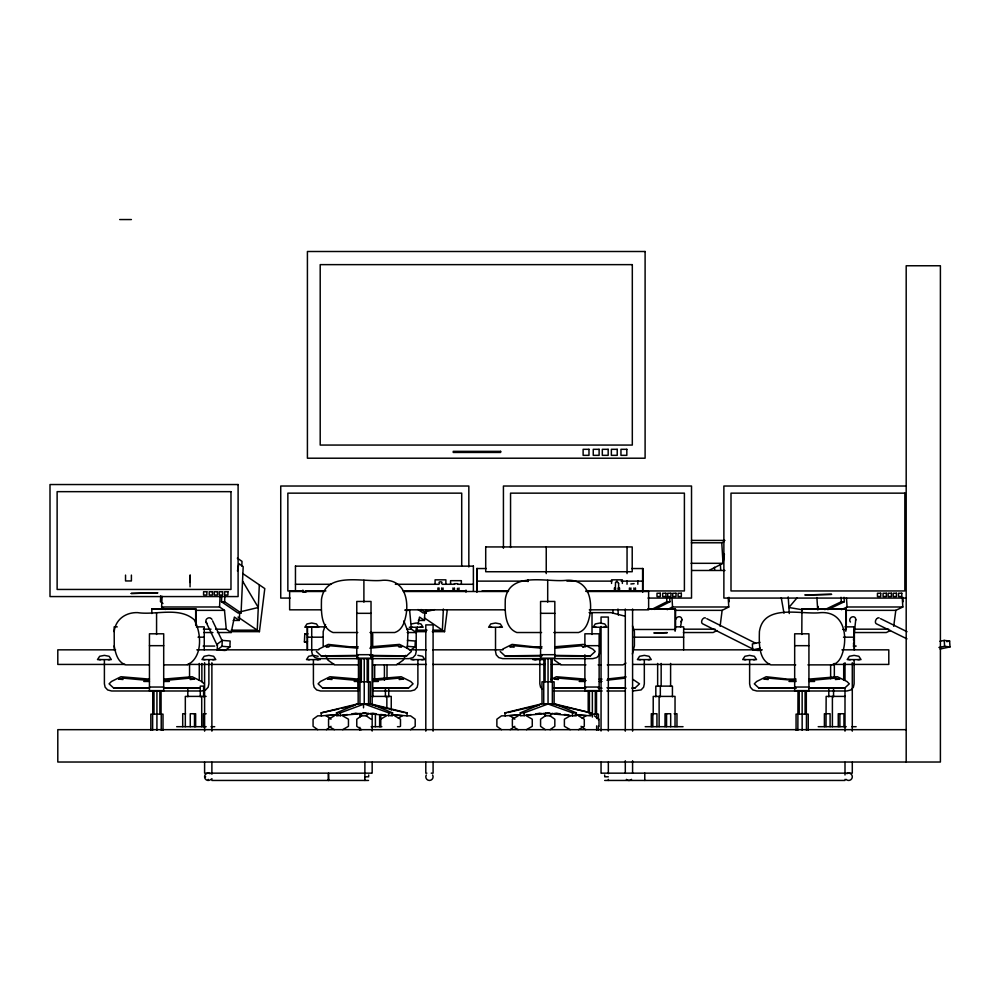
<?xml version="1.0" encoding="UTF-8"?>
<svg xmlns="http://www.w3.org/2000/svg" width="1000" height="1000" viewBox="0 0 1000 1000"><rect width="100%" height="100%" fill="white"/><g stroke="black" fill="none" stroke-linecap="round" stroke-linejoin="round"><path stroke-width="1.5" d="M631.763 568.538L642.837 568.538L642.837 581.125L621.15 581.125M364.888 762.25L364.888 780.45L364.75 779.375M363.5 707.837L363.65 703.775L388.725 712.875L392.575 712.875L392.463 715.837L363.288 713.263M388.612 715.837L388.725 712.875M549 713.263L520.388 715.837L520.275 712.875L541.675 703.775L554.412 703.775L576.375 712.875L576.263 715.837L572.413 715.837L572.525 712.875L547.45 703.775M160.7 595.8L160.438 601.737L162.963 603.462M165.325 609.5L161.612 606.987L162.1 596.337M217.2 649.862L217.475 643.95L222.262 640.4L230.15 641.025L229.887 646.938L225.087 650.5L217.2 649.862L222 646.312L229.887 646.938M239.675 612.663L239.312 620.438L234.375 617.075L231.2 632.537L226.262 629.175L224.5 610.35L219.562 606.987L220.05 596.337M237.475 571.025L238.875 563.663L243.188 566.6L241.075 612.962L237.963 612.962L221.5 601.737L221.762 595.8M222 646.312L222.262 640.4M241.075 612.962L224.613 601.737L224.887 595.8M241.8 566.025L242.013 561.362L237.35 558.188M259.325 584.85L257.25 630.163L231.188 630.163M307.225 642.588L304.413 641.9L304.775 633.962L307.863 633.663M410.225 650.5L415.025 646.938L415.288 641.025L407.4 640.4M418.35 620.438L424.45 620.438L424.8 612.663M418.025 609.513L423.1 612.962L426.213 612.962L426.35 609.862M443.35 609.012L442.388 630.163L433.188 630.163M190.2 575.875L189.887 582.475L190.25 575.288M391.425 714.762L406.962 715.837L407.137 712.875L370.25 703.775L370.325 681.8L358.162 681.8L358.162 703.775M520.112 714.812L505.112 715.837L504.925 712.875L542.038 703.775L541.962 681.8L554.125 681.8L554.125 703.775L590.938 712.875L590.763 715.837L575.225 714.762M853.487 640.1L855.763 619.562M328.4 773.65L328.5 780.45L328.363 779.375M230.3 631.65L259.425 631.65L264.788 588.575L242.65 573.488M432.3 631.65L444.562 631.65L447.25 610.112M720.113 626.275L722.125 610.35L728.775 606.987L728.213 597.85M893.7 626.275L895.812 610.35L902.837 606.987L902.25 597.85M724.4 554.15L723.025 563.312L709.887 569.963M680.5 626.9L681.812 619.562M454.338 583.663L457.625 583.663M407.188 632.537L416.337 632.537L417.488 626.912M418.062 624.1L419.513 617.075L424.45 620.438M615.325 588.725L615.538 582.55M618.538 583.375L616.975 581.2L615.55 582.537M407.3 648.587L407.987 631.625L403.825 620.938M632.375 654.013L634.412 645.875L634.412 631.625L632.513 625.925M114.175 631.625C115.438 619.487 125.675 612.238 137.575 612.625C155.612 615.388 179.088 606.413 194.225 619.75C201.55 632.987 203.05 657.237 187.45 664.875L164.213 664.875M325.55 624.5L323.175 631.625L323.175 645.875M405.613 655.375L403.237 660.125L396.45 664.875L373.212 664.875M796.938 597.987L788.9 607.5L802.438 609.775M361.525 729.675L356.775 726.325L356.775 719.2L361.525 715.837L366.275 715.837L368.55 713.263M545.325 729.675L540.575 726.325L540.575 719.2L545.325 715.837L550.075 715.837L552.35 713.263M371.025 655.875L406.637 655.875L411.388 651.488M372.7 688.225L408.325 688.225L413.075 683.838L410.7 681.488L401.2 676.737L372.7 679.112M554.825 655.875L590.438 655.875L595.188 651.488L592.812 649.15L583.312 644.4L554.825 646.775M631.912 688.225L634.763 688.225L639.5 683.838L633.062 679.463M808.925 688.225L844.55 688.225L849.3 683.838L846.925 681.488L837.425 676.737L808.925 679.112M326.362 729.675L331.025 726.325M398.413 718.363L401.912 715.837M410.538 729.675L415.2 726.325L415.2 719.2L410.538 715.837L406.962 715.837M510.163 729.675L514.825 726.325M582.212 718.363L585.712 715.837M550.075 729.675L554.825 726.325L554.825 719.2L550.075 715.837M334.375 715.837L328.562 719.2L328.562 726.325L334.375 729.675M342.65 729.675L348.462 726.325L348.462 719.2L342.65 715.837M380.588 719.2L386.4 715.837M518.175 715.837L512.362 719.2L512.362 726.325L518.175 729.675M625.962 663.088L622.888 664.875L607.275 664.875M526.45 729.675L532.263 726.325L532.263 719.2L526.45 715.837M570.2 715.837L564.388 719.2L564.388 726.325L570.2 729.675M578.475 729.675L584.288 726.325L584.288 719.2L578.475 715.837M691.338 542.788L721.762 542.788L724.112 541.6M651.663 609.45L666.912 601.737L669.938 601.737L669.663 597.288M654.7 609.45L669.938 601.737M667.225 609.675L672.55 606.987L728.775 606.987M717.087 630.513L713.1 632.537L683.425 632.537M318.775 649.15L328.275 644.4L349.65 646.775L358.2 646.775M502.575 649.15L512.075 644.4L533.45 646.775L542 646.775M550.962 679.463L556.388 676.737L584.888 679.112M824.788 609.663L841.312 601.737L844.312 601.737L844.025 597.288M827.788 609.663L844.312 601.737M841.45 609.675L847.062 606.987L902.837 606.987M890.5 630.513L886.287 632.537L853.75 632.537M365.2 713.263L336.587 715.837L336.475 712.875L357.875 703.775L370.613 703.775L392.575 712.875M336.475 712.875L340.325 712.875L364.837 703.775M520.275 712.875L524.125 712.875L548.638 703.775M337.812 714.7L321.312 715.837L321.125 712.875L358.237 703.775M240.35 611.788L258.288 607.5L242.725 581.325M425.487 611.788L434.45 609.637M338.8 709.025L321.125 712.875M341.75 708.325L355.012 705.175M507.875 712.525L538.812 705.175M759.963 642.337L752.35 643.95L752.712 649.862L758.213 650.5L761.263 649.85M752.712 649.862L760.325 648.25M939.975 641.287L944.237 640.4L949.613 641.025L950 646.938L940.05 649.013M946.775 641.625L949.613 641.025M938.938 647.487L944.625 646.312L950 646.938M149.45 679.112L120.95 676.737L111.463 681.488L109.087 683.838L113.825 688.225L149.15 687.75M316.4 651.488L321.15 655.875L357.962 655.4M358.462 679.112L329.963 676.737L320.462 681.488L318.087 683.838L322.837 688.225L358.162 687.75M500.2 651.488L504.95 655.875L541.763 655.4M796.1 679.112L787.55 679.112L766.188 676.737L756.688 681.488L754.312 683.838L759.062 688.225L795.863 687.75M411.463 623.938L416.213 623.025L420.962 623.938L423.137 627.25L410.9 627.25M439.5 583.375C437.038 581.287 443.95 581.175 441.5 583.375M342.775 715.1L347.413 714.55M352.05 714L356.688 713.45M526.575 715.1L531.213 714.55M535.85 714L540.487 713.45M607.788 678.95L626.1 676.912M606.938 680.188L625.262 678.15M398.925 647.038L401.887 646.737L397.137 645.8L369.837 648.175M190.113 679.525L194.562 679.087L189.825 678.15L164 680.525M582.725 647.038L585.688 646.737M399.125 679.525L403.575 679.087L398.825 678.15L373 680.525M835.35 679.525L839.8 679.087L835.05 678.15L809.225 680.525M304.413 641.9L307.5 641.6M352.825 713.675L355.825 713.462M536.625 713.675L539.625 713.462M325.875 715.638L338.263 714.812M352.188 713.875L358.387 713.462M509.675 715.638L520.513 714.912M535.988 713.875L542.188 713.462M315.438 627.312L318.65 627.25L316.475 623.938L311.725 623.025L306.975 623.938L304.8 627.25L317.025 627.25M499.237 627.312L502.45 627.25L500.275 623.938L495.525 623.025L490.775 623.938L488.6 627.25L500.825 627.25M603.725 627.312L606.938 627.25L604.763 623.938L600.013 623.025L595.262 623.938L593.088 627.25L605.312 627.25M108.125 659.663L111.325 659.6L109.15 656.287L104.4 655.375L99.65 656.287L97.475 659.6L109.712 659.6M212.6 659.663L215.812 659.6L213.637 656.287L208.888 655.375L204.137 656.287L201.962 659.6L214.188 659.6M308.1 659.6L320.337 659.6M412.587 659.6L424.812 659.6L422.638 656.287L417.887 655.375M544.85 659.6L534.538 659.6M648.05 659.663L651.25 659.6L649.075 656.287L644.325 655.375L639.575 656.287L637.4 659.6L649.625 659.6M753.35 659.663L756.55 659.6L754.375 656.287L749.625 655.375L744.887 656.287L742.7 659.6L754.938 659.6M857.837 659.663L861.038 659.6L858.863 656.287L854.112 655.375L849.362 656.287L847.188 659.6L859.425 659.6M419.925 627.312L421.512 627.25M317.125 659.663L318.712 659.6M421.613 659.663L423.2 659.6M119.675 219.55L131.4 219.55M905.75 486.025L723.875 486.025L723.875 598.075L905.75 598.075M691.488 540.413L724.95 540.413M691.075 563.312L723.025 563.312L721.762 542.788M295.462 566.15L473.387 566.15M486.35 568.538L476.812 568.538L476.812 591.888M692.163 570.475L724.963 570.475M528.188 581.125L477.05 581.125L477.05 568.538L477.05 591.925M566.912 581.125L611.85 581.125M295.462 584.288L331.362 584.288M395.35 584.288L439.05 584.288M442.175 584.288L454.65 584.288M457.775 584.288L473.387 584.288M303.375 590.95L287.85 590.95L287.85 493.15L461.712 493.15L461.712 566.112M305.587 590.938L325.863 590.938M403.15 590.938L465.6 590.938M482.05 590.938L508.562 590.938M585.825 590.938L642.075 590.938M642.487 590.95L684.4 590.95L684.4 493.15L510.55 493.15L510.55 547.487M323.975 591.5L289.637 591.5L289.637 609.825L320.85 609.825M403.575 591.5L508.162 591.5M586.2 591.5L648.637 591.5L648.637 609.825L589.325 609.825M305.988 592.1L302.875 592.1L302.875 590.087M290.062 598.075L280.738 598.075L280.738 486.025L468.837 486.025L468.837 566.95M648 598.075L691.525 598.075L691.525 486.025L503.425 486.025L503.425 548.275M221.5 601.737L224.613 601.737M161.612 606.987L219.562 606.987M151.825 608.987L195.688 608.987M647.875 608.987L675.1 608.987M801.95 608.987L845.812 608.987M151.825 609.15L196.163 609.15L196.163 625.125M648.062 609.15L675.575 609.15L675.575 629.487L632.75 629.487M801.95 609.15L846.287 609.15L846.287 629.487L842.788 629.487M405.138 609.825L505.037 609.825M195.525 610.35L224.5 610.35M405.062 610.35L409.637 610.35L411.388 629.175L416.337 632.537M675.263 610.35L722.125 610.35M846.237 610.35L895.812 610.35M589.087 612.625L611.013 612.625L625.087 616.188M356.775 613.325L371.025 613.325M540.575 613.325L554.825 613.325M233.212 620.438L239.312 620.438M117.263 626.862L114.162 626.862L114.288 649.837M196.363 626.862L204.25 626.862L204.25 649.837M326.05 626.862L307.312 626.862L307.312 649.837M675.775 626.862L683.662 626.862L683.662 649.837M844.938 626.862L854.375 626.862L854.375 649.837M409.288 627.25L412.488 627.312M203.388 629.175L211.012 629.175M215.588 629.175L226.262 629.175M406.825 629.175L411.388 629.175M683.825 629.175L715.062 629.175M854.587 629.175L888.662 629.175M416.325 630.163L427.05 630.163M415.438 631.65L426.175 631.65M203.75 632.537L212.9 632.537M217.475 632.537L231.2 632.537M357.788 632.525L333.025 632.525C320.325 627.612 321.275 610.45 321.488 599.275C325.712 570.612 363.925 582.75 382.887 580.275C402.775 579.163 408.663 596.875 406.3 613.525C404.925 620.95 402.825 629.925 394.762 632.525L370 632.525M541.587 632.525L516.825 632.525C504.125 627.612 505.075 610.45 505.288 599.275C509.513 570.612 547.725 582.75 566.688 580.275C586.575 579.163 592.463 596.875 590.1 613.525C588.737 620.95 586.625 629.925 578.562 632.525L553.8 632.525M198.05 637.188L204.25 637.188M307.438 637.188L322.95 637.188M634.025 637.188L683.662 637.188M843.512 637.188L854.375 637.188M149.45 645.675L163.7 645.675M599.138 645.675L584.888 645.675L584.888 633.8L599.138 633.8L599.138 690.987M794.675 645.675L808.925 645.675M203.15 646.075L214.737 646.075M853.263 646.075L856.188 646.075M371.025 646.775L399.513 644.4L409.012 649.15M357.962 648.175L330.65 645.8L325.9 646.737L328.875 647.038M541.763 648.175L514.45 645.8L509.7 646.737L514.15 647.188M555.112 648.175L580.938 645.8L583.312 646.737M115.6 649.837L57.8 649.837L57.8 664.425L124.963 664.425M196.825 649.837L318.663 649.837M409.263 649.837L426.438 649.837M432.688 649.837L502.975 649.837M632.625 649.837L762.275 649.837M841.938 649.837L888.8 649.837L888.8 664.425L832.562 664.425M356.775 654.688L371.025 654.688M540.575 654.688L554.825 654.688M369.837 655.4L406.637 655.875M555.112 655.4L590.438 655.875M321.15 655.875L358.2 655.875M504.95 655.875L542 655.875M356.775 658.288L371.025 658.288M540.575 658.288L554.825 658.288M410.962 659.6L414.175 659.663M532.913 659.6L536.125 659.663M187.45 664.425L334.275 664.425M396.763 664.425L426.438 664.425M432.688 664.425L545.15 664.425M551.4 664.425L560.775 664.425M632.625 664.425L770.088 664.425M148.938 664.875L125.7 664.875C117.65 662.275 115.538 653.3 114.175 645.875M357.95 664.875L334.712 664.875L327.925 660.125L325.55 655.375M585.913 664.875L561.138 664.875L554.362 660.125M598.125 664.875L601.175 664.875M795.7 664.875L770.938 664.875C758.238 659.963 759.188 642.8 759.4 631.625C763.612 602.962 801.838 615.1 820.8 612.625C840.688 611.512 846.575 629.225 844.2 645.875C842.837 653.3 840.725 662.275 832.675 664.875L807.913 664.875M163.7 679.112L192.2 676.737L201.688 681.488L204.062 683.838M599.138 679.112L601.987 679.112M149.15 680.525L123.325 678.15L118.575 679.087L123.038 679.525M358.162 680.525L332.337 678.15L327.587 679.087L332.038 679.525M586.075 680.525L558.763 678.15L554.025 679.087L558.475 679.525M795.863 680.525L768.562 678.15L763.812 679.087L768.263 679.525M143.75 681.462L149.45 681.462M163.7 681.462L169.4 681.462M354.188 681.462L358.462 681.462M372.7 681.462L378.4 681.462M579.188 681.462L584.888 681.462M599.138 681.462L601.987 681.462M788.975 681.462L796.1 681.462M808.925 681.462L814.625 681.462M149.45 687.038L163.7 687.038M584.888 687.038L599.138 687.038M794.675 687.038L808.925 687.038M164 687.75L199.312 688.225L163.7 688.225M373 687.75L408.325 688.225M553.075 687.75L586.075 687.75M597.95 687.75L600.913 687.75M606.938 687.75L625.262 687.75M809.225 687.75L844.55 688.225M113.825 688.225L149.45 688.225M322.837 688.225L358.462 688.225M553.55 688.225L584.888 688.225M599.138 688.225L601.987 688.225M607.788 688.225L626.1 688.225M759.062 688.225L796.1 688.225M149.45 690.625L163.7 690.625M584.888 690.625L599.138 690.625M794.675 690.625L808.925 690.625M358.6 690.987L320.6 690.987L316.65 689.938L314.125 687.2L313.412 683.863L313.412 660.125M553.088 690.987L602.175 690.987M606.85 690.987L625.013 690.987M632.575 690.987L641.087 689.938L643.6 687.2L644.325 683.863L644.325 660.125M206.112 696.4L185.325 696.4L185.325 726.7M371.95 696.4L391.25 696.4L391.25 710.037M845.312 696.4L826.15 696.4L826 726.7M405.675 712.875L407.137 712.875M504.925 712.875L506.4 712.875M572.525 712.875L576.375 712.875M590.938 712.875L552.85 704.125M362.413 713.263L367.113 713.263M546.213 713.263L549.875 713.263M185.538 713.737L182.712 713.737L182.712 726.7M206.175 713.737L203.35 713.737L203.35 726.7M674.212 713.737L676.963 713.737L676.963 726.7M361.625 714.137L359.85 714.137L359.85 717.075M592.362 714.137L598.45 714.137L598.45 720M321.587 715.837L317.725 715.837L313.075 719.2L313.075 726.325L317.725 729.675M505.387 715.837L501.525 715.837L496.875 719.2L496.875 726.325L501.525 729.675M176.688 726.7L206.175 726.7M210.975 726.7L214.737 726.7M371.15 726.7L381.85 726.7M397.45 726.7L399.875 726.7M645.2 726.7L683.05 726.7M818.2 726.7L846.213 726.7M851.85 726.7L856.137 726.7M906.188 729.675L57.8 729.675L57.8 762.025L940.4 762.025L940.4 265.763L906.188 265.763L906.188 762.025M371.225 773.162L204.6 773.162L204.6 762.275M426.863 773.162L425.8 773.162L425.8 762.237M431.262 773.162L433.088 773.162L433.088 762.237M601.538 773.162L852.288 773.162L852.288 762.275M204.725 776.8L205.675 776.8M365.075 776.8L368.713 776.8M604.688 776.8L608.337 776.8M368.525 780.45L211.887 780.45L211.887 778.625M604.688 780.45L845 780.45L845 779.375M594.7 627.25L596.287 627.312M490.213 627.25L491.8 627.312M306.413 627.25L308 627.312M848.812 659.6L850.4 659.663M744.325 659.6L745.913 659.663M639.012 659.6L640.6 659.663M203.575 659.6L205.162 659.663M99.1 659.6L100.688 659.663M309.688 659.663L306.488 659.6L308.663 656.287L313.412 655.375L318.163 656.287M553.888 713.462L560.037 713.875L555.538 713.438M575.438 714.912L586.213 715.638M370.087 713.462L376.238 713.875L371.737 713.438M391.637 714.912L402.413 715.638M556.575 713.475L559.675 713.688M372.775 713.475L375.875 713.688M407.137 646.312L415.025 646.938M547.087 713.263L572.413 715.837M564.412 714.463L568.862 714.975M380.613 714.463L385.062 714.975M632.388 687.75L634.763 688.225M369.05 704.125L404.212 712.525M304.775 633.962L307.587 634.663M880.562 618.663L907.025 631.7M906.963 638.862L876.312 623.763A3.225 2.1 -63.8 0 1 876.825 618.625M706.8 618.663L755.938 643.375M753.088 649.163L702.588 623.763A3.225 2.138 -63.3 0 1 703.05 618.625M394.675 715.837L400.487 719.2L400.487 726.325M421.15 609.513L426.213 612.962M424.438 617.938L444.562 631.65M238.012 617.062L259.425 631.65M366.275 715.837L371.025 719.2M594.338 715.837L599 719.2L599 726.325M581.05 726.325L585.712 729.675M510.163 715.837L514.825 719.2M326.362 715.837L331.025 719.2M542.238 689.025L540.562 687.2L539.837 683.863L539.837 660.125M630.862 583.975L634.1 583.663M543.737 713.263L545.325 715.837L545.325 712.875M359.938 713.263L361.525 715.837M212.6 620.85L221.825 640.075M206.112 622.263L217.325 645.6M781.263 597.8L783.988 613.188M612.7 610.112L613.212 613.188M944.237 640.4L944.625 646.312M902.8 597.288L903.088 601.737M853.525 643.075L853.675 645.45M846.475 597.85L847.062 606.987M841.025 597.288L841.312 601.737M818.062 606.45L818.263 609.562M816.888 597.513L817.7 609.862M788.213 596.925L789.287 613.538M728.913 597.288L729.188 601.737M720.362 564.25L720.725 570.3M714.488 567.275L714.675 570.3M671.988 597.85L672.55 606.987M666.637 597.288L666.912 601.737M617.95 609.012L618.325 615.05M524.125 712.875L524.237 715.837M340.325 712.875L340.438 715.837M368.688 774.975L368.7 775.863M854.25 626.862L854.25 649.837M854.112 660.125L854.112 683.863L853.4 687.2L850.875 689.938L846.925 690.987L756.825 690.987L752.862 689.938L750.35 687.2L749.625 683.863L749.625 660.125M852.288 662.725L852.288 731.162M845.812 608.95L845.812 631.263M845 662.725L845 679.837M845 687.613L845 731.162M845 762.275L845 774.975M843.95 726.7L843.95 713.737L838.25 713.737L838.25 726.7M843.7 663.438L843.7 680.25M839.875 713.737L839.875 726.7M834.338 663.438L834.338 677.2M833.55 687.65L833.55 696.8M832.4 696.4L832.4 726.7M830.638 664.963L830.638 678.725M830.088 726.7L830.088 713.737L824.388 713.737L824.388 726.7M828.8 687.65L828.8 696.8M808.925 690.987L808.925 633.8L794.675 633.8L794.675 690.987M808.238 730.263L808.238 714.137L796.062 714.137L796.062 730.263M806.45 714.137L806.45 730.263M806.312 691.2L806.312 714.137M805.088 691.2L805.088 714.137M802.15 691.2L802.15 730.263M801.95 608.95L801.8 634.475M799.212 691.2L799.212 714.137M798 691.2L797.85 730.263M675.1 608.95L675.1 631.263M675.037 726.7L675.037 696.4L653.213 696.4L653.213 714.575M672.425 696.8L672.425 686.125L655.825 686.125L655.825 696.8M670.6 663.438L670.6 686.363M670.675 726.7L670.675 713.737L665.025 713.737L665.025 726.7M666.562 713.737L666.562 726.7M661.162 663.438L661.162 686.363M660.325 686.125L660.325 696.8M659.125 696.4L659.125 726.7M657.65 663.438L657.65 686.363M656.938 726.7L656.938 713.737L651.3 713.737L651.3 726.7M652.825 713.737L652.825 726.7M644.775 773.162L644.775 780.45M642.837 568.538L642.837 591.925M642.6 568.538L642.6 591.888M637.825 580.675L637.825 584.263M635.475 587.95L635.475 590.938M633.925 587.95L633.925 590.938M632.587 609.012L632.587 731.162M632.587 760.775L632.587 773.162M630.9 587.95L630.9 590.938M629.425 587.95L629.425 590.938M627.05 547.562L627.05 546.675L627.05 573.612M627.038 580.675L627.038 584.263M625.3 609.012L625.3 731.162M625.3 760.775L625.3 773.162M622.35 583.438L622.35 579.837L611.562 579.837L611.562 583.438M619.538 587.95L619.538 590.938M618.625 583.175L618.625 588.725M618.138 587.95L618.138 590.938M615.538 587.95L615.538 590.938M614.4 587.95L614.4 590.938M608.337 731.012L608.337 617.05L601.05 617.05L601.05 623.3M608.337 762.225L608.337 773.65M608.337 779.375L608.337 780.45M604.688 774.975L604.688 775.863M601.05 626.413L601.05 731.012M601.05 762.225L601.05 773.162M600.013 627.775L600.013 651.525L599.288 654.85L596.775 657.588L592.812 658.637L502.713 658.637L498.762 657.588L496.238 654.85L495.525 651.525L495.525 627.775M598.45 725.863L598.45 730.263M596.663 714.137L596.663 718.538M596.663 725.863L596.663 730.263M596.512 691.2L596.512 714.137M595.3 691.2L595.3 714.137M592.362 691.2L592.362 717.075M592.013 612.625L592.013 634.475M589.425 691.2L589.425 714.137M588.2 691.2L588.2 712.613M584.888 654.8L584.888 690.987M554.825 658.637L554.825 601.462L540.575 601.462L540.575 658.637M552.35 681.8L552.35 703.775M552.2 658.85L552.2 681.8M550.988 658.85L550.988 681.8M548.05 658.85L548.05 703.775M547.7 580.275L547.7 602.125M546.237 547.562L546.237 546.675L546.237 573.612M545.1 658.85L545.1 681.8M543.888 658.85L543.888 681.8M543.737 681.8L543.737 703.775M527.962 579.837L527.962 581.638M473.387 566.013L473.387 591.138M465.975 590.087L465.975 592.1M461.362 584.263L461.362 580.675L450.575 580.675L450.575 584.263M459 587.95L459 590.938M457.45 588.288L457.45 590.938M454.425 587.95L454.425 590.938M452.962 587.95L452.962 590.938M445.875 583.438L445.875 579.837L435.087 579.837L435.087 583.438M443.062 587.95L443.062 590.938M441.662 587.95L441.662 590.938M439.075 587.95L439.075 590.938M437.925 587.95L437.925 590.938M433.088 731.162L433.088 624.9L425.8 624.9L425.8 731.162M417.887 660.125L417.887 683.863L417.175 687.2L414.65 689.938L410.7 690.987L372.7 690.987L372.7 654.8M416.213 627.775L416.213 651.525L415.487 654.85L412.975 657.588L409.012 658.637L318.913 658.637L314.962 657.588L312.438 654.85L311.725 651.525L311.725 627.775M388.75 687.65L388.75 696.8M387.013 664.963L387.013 678.725M386.85 696.4L386.85 708.525M385.412 687.65L385.412 696.8M384.412 664.963L384.412 680.25M380.775 715.175L380.775 726.7M379.637 715.175L379.637 726.7M375.4 713.737L375.4 726.7M374.688 664.963L374.688 680.25M372.95 687.65L372.95 696.8M372.7 633.8L372.7 645.675M372.163 632.888L372.163 646.912M372.163 656.263L372.163 704.575M372.163 713.938L372.163 731.075M372.163 762.25L372.163 773.162M371.025 658.637L371.025 601.462L356.775 601.462L356.775 658.637M368.55 681.8L368.55 703.775M368.4 658.85L368.4 681.8M367.188 658.85L367.188 681.8M364.237 658.85L364.237 703.775M363.9 580.275L363.9 602.125M361.3 658.85L361.3 681.8M360.087 658.85L359.938 703.775M359.85 727.337L359.85 730.263M358.462 657.837L358.462 690.987M328.55 773.162L328.55 780.45M307.438 626.862L307.438 649.837M295.462 566.013L295.462 591.138M211.887 662.725L211.887 731.162M211.887 762.275L211.887 774.225M208.888 660.125L208.888 683.863L208.162 687.2L205.65 689.938L201.688 690.987L111.6 690.987L107.638 689.938L105.125 687.2L104.4 683.863L104.4 660.125M208.25 779.375L208.25 780.325M204.6 662.725L204.6 731.162M203.612 696.8L203.612 686.125L200.275 686.125L200.275 696.8M201.875 663.438L201.875 681.775M201.713 696.4L201.713 726.7M199.275 663.438L199.275 680.25M195.688 608.95L195.688 625.125M195.637 726.7L195.637 713.737L190.263 713.737L190.263 726.7M194.5 713.737L194.5 726.7M190.062 575.087L190.062 586.825M189.55 663.438L189.55 677.2M187.812 687.65L187.812 696.8M163.7 690.987L163.7 633.8L149.45 633.8L149.45 690.987M163 730.263L163 714.137L150.838 714.137L150.838 730.263M161.225 714.137L161.225 730.263M161.075 691.2L161.075 714.137M159.863 691.2L159.863 714.137M156.925 691.2L156.925 730.263M156.575 612.625L156.575 634.475M153.988 691.2L153.988 714.137M152.762 691.2L152.762 714.137M152.625 714.137L152.625 730.263M151.825 608.95L151.825 613.5M131.4 575.087L131.4 580.95L125.538 580.95L125.538 575.087M210.825 779.375A3.638 3.638 0 0 1 205.9 779.587A3.638 3.638 0 0 1 205.263 774.712A3.638 3.638 0 0 1 210.062 773.65M432.6 774.975A3.638 3.638 0 0 1 429.438 780.45A3.638 3.638 0 0 1 426.287 774.975M631.525 779.375A3.638 3.638 0 0 1 626.375 779.375M846.825 773.65A3.638 3.638 0 0 1 851.637 774.712A3.638 3.638 0 0 1 850.987 779.587A3.638 3.638 0 0 1 846.075 779.375M675.875 619.163A3.225 2.85 -44 0 1 680.45 617.038A3.225 2.85 -44 0 1 680.788 621.763M703.662 618.162A3.225 2.138 -63.3 0 1 705.438 617.975M850.45 622.038A3.225 2.825 -45.5 0 1 852.15 616.888A3.225 2.825 -45.5 0 1 855.6 620.35M877.425 618.162A3.225 2.1 -63.8 0 1 879.175 617.975M207.15 623.425A3.225 3 -25.7 0 1 207.025 618.625M207.738 618.162A3.225 3 -25.7 0 1 210.175 617.975M210.9 618.312A3.225 3 -25.7 0 1 211.938 619.475M485.712 546.938L485.712 571.737L632.212 571.737L632.212 546.938L485.712 546.938M645.1 251.5L307.413 251.5L307.413 458.212L645.1 458.212L645.1 251.5M632.312 264.637L320.2 264.637L320.2 445.062L632.312 445.062L632.312 264.637M588.987 449.312L583.125 449.312L583.125 455.337L588.987 455.337L588.987 449.312M599.113 449.312L593.25 449.312L593.25 455.337L599.113 455.337L599.113 449.312M608.175 449.312L602.312 449.312L602.312 455.337L608.175 455.337L608.175 449.312M617.225 449.312L611.362 449.312L611.362 455.337L617.225 455.337L617.225 449.312M626.825 449.312L620.962 449.312L620.962 455.337L626.825 455.337L626.825 449.312M500.65 451.35L453.225 451.35L453.225 452.45L500.65 452.45L500.65 451.35M238.1 484.538L50 484.538L50 596.575L238.1 596.575L238.1 484.538M230.975 491.662L57.125 491.662L57.125 589.45L230.975 589.45L230.975 491.662M904.85 493.15L731 493.15L731 590.95L904.85 590.95L904.85 493.15M206.85 591.75L203.575 591.75L203.575 595.013L206.85 595.013L206.85 591.75M212.488 591.75L209.225 591.75L209.225 595.013L212.488 595.013L212.488 591.75M217.525 591.75L214.262 591.75L214.262 595.013L217.525 595.013L217.525 591.75M222.575 591.75L219.312 591.75L219.312 595.013L222.575 595.013L222.575 591.75M227.925 591.75L224.65 591.75L224.65 595.013L227.925 595.013L227.925 591.75M157.637 592.863L131.225 593.45L157.637 592.863M660.275 593.25L657 593.25L657 596.512L660.275 596.512L660.275 593.25M665.913 593.25L662.638 593.25L662.638 596.512L665.913 596.512L665.913 593.25M670.95 593.25L667.688 593.25L667.688 596.512L670.95 596.512L670.95 593.25M676 593.25L672.738 593.25L672.738 596.512L676 596.512L676 593.25M681.338 593.25L678.075 593.25L678.075 596.512L681.338 596.512L681.338 593.25M880.713 593.25L877.45 593.25L877.45 596.512L880.713 596.512L880.713 593.25M886.363 593.25L883.088 593.25L883.088 596.512L886.363 596.512L886.363 593.25M891.4 593.25L888.138 593.25L888.138 596.512L891.4 596.512L891.4 593.25M896.45 593.25L893.188 593.25L893.188 596.512L896.45 596.512L896.45 593.25M901.787 593.25L898.525 593.25L898.525 596.512L901.787 596.512L901.787 593.25M831.513 594.35L805.1 594.95L831.513 594.35M667.163 632.663L654.112 632.962L667.163 632.663"/></g></svg>
